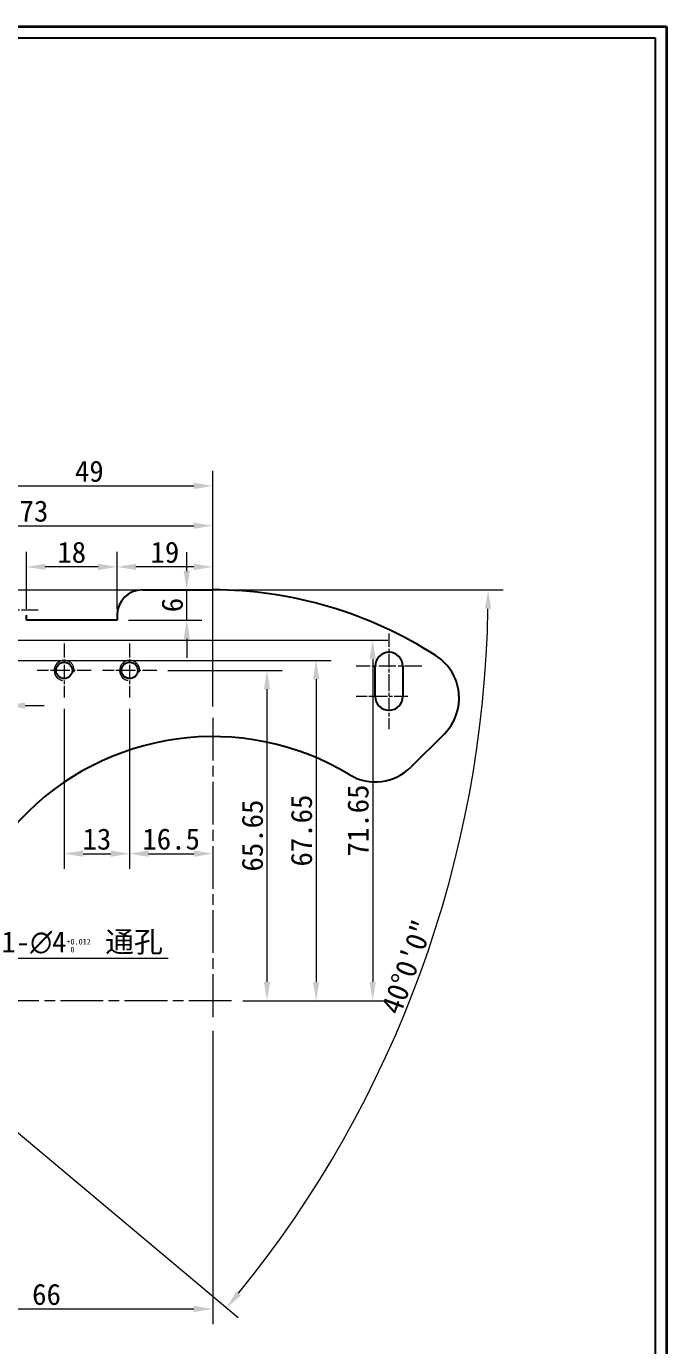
# Model space of a CAD drawing. Header units: millimetres. Extents: x 9 to 622, y 8 to 437.
# Drawn here: x 494.6 to 621.8, y 175 to 437.3 of the extents above; entities that cross this region are included whole.
import ezdxf

# ---------------------------------------------------------------- set-up
doc = ezdxf.new("R2010")
doc.units = ezdxf.units.MM
doc.header["$LTSCALE"] = 1.5
doc.linetypes.add('CHAIN', pattern=[0.3543, 0.2362, -0.0295, 0.0591, -0.0295])
for name, color, linetype, lineweight, true_color in [('中心标记 (ISO)', 1, 'CHAIN', 18, 0xff0000), ('尺寸 (ISO)', 7, 'Continuous', 18, 0x008000), ('符号 (ISO)', 7, 'Continuous', 18, 0x008000)]:
    doc.layers.add(name, color=color, linetype=linetype, lineweight=lineweight, true_color=true_color)
for name, color, linetype, lineweight in [('可见 (ISO)', 7, 'Continuous', 25), ('可见窄的 (ISO)', 7, 'Continuous', 18), ('图框 (ISO)', 7, 'Continuous', 35)]:
    doc.layers.add(name, color=color, linetype=linetype, lineweight=lineweight)
doc.styles.add('文本样式74', font='SimSun.ttf')
doc.styles.add('最新国标', font='simfang.ttf')
doc.dimstyles.new('默认 (GB)', dxfattribs={"dimscale": 1.5, "dimtxt": 2.8, "dimasz": 2.5, "dimexe": 2, "dimexo": 1.5, "dimgap": 0.5, "dimtad": 1, "dimtoh": 1, "dimdsep": 46, "dimtxsty": '最新国标', "dimcen": 0.09, "dimdle": 10, "dimclrd": 256, "dimclre": 256, "dimclrt": 256, "dimaunit": 1, "dimadec": 3, "dimazin": 2, "dimtfac": 0.535714, "dimtdec": 3, "dimtmove": 0, "dimatfit": 3, "dimfxl": 0, "dimtolj": 1, "dimlwd": -1, "dimlwe": -1, "dimarcsym": 0})
doc.dimstyles.new('默认 (GB)$7', dxfattribs={"dimscale": 1.5, "dimtxt": 2.8, "dimasz": 2.5, "dimexe": 2, "dimexo": 1.5, "dimgap": 0.5, "dimtad": 1, "dimtoh": 1, "dimdsep": 46, "dimtxsty": '最新国标', "dimcen": 0.09, "dimdle": 10, "dimclrd": 256, "dimclre": 256, "dimclrt": 256, "dimaunit": 1, "dimadec": 3, "dimazin": 2, "dimtfac": 0.535714, "dimtdec": 3, "dimtmove": 0, "dimatfit": 3, "dimfxl": 0, "dimtolj": 1, "dimlwd": -1, "dimlwe": -1, "dimarcsym": 0})

# ---------------------------------------------------------------- blocks, each defined once
blk = doc.blocks.new('图框 最新国标')
at = {"layer": '图框 (ISO)'}
for p, q in [((6, 291.5), (414.5, 291.5)), ((414.5, 291.5), (414.5, 5.5))]:
    blk.add_line(p, q, dxfattribs=at)
at = {"layer": '图框 (ISO)', "color": 7, "linetype": 'Continuous', "lineweight": 25}
for p, q in [((18, 290), (413, 290)), ((18, 290), (413, 290)), ((413, 290), (413, 7)), ((413, 290), (413, 7))]:
    blk.add_line(p, q, dxfattribs=at)
at = {"layer": '图框 (ISO)', "style": '文本样式74'}
blk.add_attdef('零件代号_001', (42.7, 287.25), '', height=2.5, rotation=180, dxfattribs=at)
blk = doc.blocks.new('*D34')
at = {"layer": 'Defpoints', "color": 0, "transparency": 16777216}
for p in [(515.11, 303.87), (531.61, 272.81), (531.61, 243.59)]:
    blk.add_point(p, dxfattribs=at)
at = {"layer": '尺寸 (ISO)', "color": 116, "true_color": 0x00803f, "transparency": 16777216}
for p, q in [((515.11, 301.62), (515.11, 269.81)), ((518.86, 272.81), (527.86, 272.81))]:
    blk.add_line(p, q, dxfattribs=at)
for points in [[(518.86, 273.44), (518.86, 272.19), (515.11, 272.81)], [(527.86, 273.44), (527.86, 272.19), (531.61, 272.81)]]:
    blk.add_solid(points, dxfattribs=at)
at = {"layer": '尺寸 (ISO)', "transparency": 16777216, "insert": (523.36, 275.7), "char_height": 4.2, "attachment_point": 5, "style": '最新国标'}
blk.add_mtext('\\A1;16.5', dxfattribs=at)
blk = doc.blocks.new('*D35')
at = {"layer": 'Defpoints', "color": 0, "transparency": 16777216}
for p in [(502.11, 303.87), (515.11, 303.87), (515.11, 272.81)]:
    blk.add_point(p, dxfattribs=at)
at = {"layer": '尺寸 (ISO)', "color": 116, "true_color": 0x00803f, "transparency": 16777216}
for p, q in [((502.11, 301.62), (502.11, 269.81)), ((515.11, 301.62), (515.11, 269.81)), ((505.86, 272.81), (511.36, 272.81))]:
    blk.add_line(p, q, dxfattribs=at)
for points in [[(505.86, 273.44), (505.86, 272.19), (502.11, 272.81)], [(511.36, 273.44), (511.36, 272.19), (515.11, 272.81)]]:
    blk.add_solid(points, dxfattribs=at)
at = {"layer": '尺寸 (ISO)', "transparency": 16777216, "insert": (508.61, 275.69), "char_height": 4.2, "attachment_point": 5, "style": '最新国标'}
blk.add_mtext('\\A1;13', dxfattribs=at)
blk = doc.blocks.new('*D36')
at = {"layer": 'Defpoints', "color": 0, "transparency": 16777216}
for p in [(520.48, 309.24), (535.36, 243.59), (542.39, 243.59)]:
    blk.add_point(p, dxfattribs=at)
at = {"layer": '尺寸 (ISO)', "color": 116, "true_color": 0x00803f, "transparency": 16777216}
for p, q in [((522.73, 309.24), (545.39, 309.24)), ((542.39, 305.49), (542.39, 247.34)), ((537.61, 243.59), (545.39, 243.59))]:
    blk.add_line(p, q, dxfattribs=at)
for points in [[(541.76, 305.49), (543.01, 305.49), (542.39, 309.24)], [(541.76, 247.34), (543.01, 247.34), (542.39, 243.59)]]:
    blk.add_solid(points, dxfattribs=at)
at = {"layer": '尺寸 (ISO)', "transparency": 16777216, "insert": (539.5, 276.41), "char_height": 4.2, "attachment_point": 5, "rotation": 90, "style": '最新国标'}
blk.add_mtext('\\A1;65.65', dxfattribs=at)
blk = doc.blocks.new('*D37')
at = {"layer": 'Defpoints', "color": 0, "transparency": 16777216}
for p in [(512.61, 329.82), (512.61, 320.24), (531.61, 299.84)]:
    blk.add_point(p, dxfattribs=at)
at = {"layer": '尺寸 (ISO)', "color": 116, "true_color": 0x00803f, "transparency": 16777216}
for p, q in [((512.61, 322.49), (512.61, 332.82)), ((531.61, 302.09), (531.61, 332.82)), ((527.86, 329.82), (516.36, 329.82))]:
    blk.add_line(p, q, dxfattribs=at)
for points in [[(516.36, 330.45), (516.36, 329.2), (512.61, 329.82)], [(527.86, 330.45), (527.86, 329.2), (531.61, 329.82)]]:
    blk.add_solid(points, dxfattribs=at)
at = {"layer": '尺寸 (ISO)', "transparency": 16777216, "insert": (522.11, 332.7), "char_height": 4.2, "attachment_point": 5, "style": '最新国标'}
blk.add_mtext('\\A1;19', dxfattribs=at)
blk = doc.blocks.new('*D38')
at = {"layer": 'Defpoints', "color": 0, "transparency": 16777216}
for p in [(494.61, 329.82), (494.61, 319.24), (512.61, 319.24)]:
    blk.add_point(p, dxfattribs=at)
at = {"layer": '尺寸 (ISO)', "color": 116, "true_color": 0x00803f, "transparency": 16777216}
for p, q in [((494.61, 321.49), (494.61, 332.82)), ((512.61, 321.49), (512.61, 332.82)), ((508.86, 329.82), (498.36, 329.82))]:
    blk.add_line(p, q, dxfattribs=at)
for points in [[(498.36, 330.45), (498.36, 329.2), (494.61, 329.82)], [(508.86, 330.45), (508.86, 329.2), (512.61, 329.82)]]:
    blk.add_solid(points, dxfattribs=at)
at = {"layer": '尺寸 (ISO)', "transparency": 16777216, "insert": (503.61, 332.7), "char_height": 4.2, "attachment_point": 5, "style": '最新国标'}
blk.add_mtext('\\A1;18', dxfattribs=at)
blk = doc.blocks.new('*D39')
at = {"layer": 'Defpoints', "color": 0, "transparency": 16777216}
for p in [(531.61, 338), (458.61, 304.99), (531.61, 299.84)]:
    blk.add_point(p, dxfattribs=at)
at = {"layer": '尺寸 (ISO)', "color": 116, "true_color": 0x00803f, "transparency": 16777216}
for p, q in [((458.61, 307.24), (458.61, 341)), ((531.61, 302.09), (531.61, 341)), ((462.36, 338), (527.86, 338))]:
    blk.add_line(p, q, dxfattribs=at)
for points in [[(462.36, 338.63), (462.36, 337.38), (458.61, 338)], [(527.86, 338.63), (527.86, 337.38), (531.61, 338)]]:
    blk.add_solid(points, dxfattribs=at)
at = {"layer": '尺寸 (ISO)', "transparency": 16777216, "insert": (496.11, 340.88), "char_height": 4.2, "attachment_point": 5, "style": '最新国标'}
blk.add_mtext('\\A1;73', dxfattribs=at)
blk = doc.blocks.new('*D41')
at = {"layer": 'Defpoints', "color": 0, "transparency": 16777216}
for p in [(526.46, 325.24), (531.61, 325.24), (512.61, 319.24)]:
    blk.add_point(p, dxfattribs=at)
at = {"layer": '尺寸 (ISO)', "color": 116, "true_color": 0x00803f, "transparency": 16777216}
for p, q in [((526.46, 328.99), (526.46, 332.74)), ((526.46, 319.24), (526.46, 325.24)), ((514.86, 319.24), (529.46, 319.24)), ((526.46, 315.49), (526.46, 311.74))]:
    blk.add_line(p, q, dxfattribs=at)
for points in [[(525.84, 328.99), (527.09, 328.99), (526.46, 325.24)], [(525.84, 315.49), (527.09, 315.49), (526.46, 319.24)]]:
    blk.add_solid(points, dxfattribs=at)
at = {"layer": '尺寸 (ISO)', "transparency": 16777216, "insert": (523.59, 322.24), "char_height": 4.2, "attachment_point": 5, "rotation": 90, "style": '最新国标'}
blk.add_mtext('\\A1;6', dxfattribs=at)
blk = doc.blocks.new('*D43')
at = {"layer": 'Defpoints', "color": 0, "transparency": 16777216}
for p in [(531.61, 345.92), (482.61, 321.24), (531.61, 299.84)]:
    blk.add_point(p, dxfattribs=at)
at = {"layer": '尺寸 (ISO)', "color": 116, "true_color": 0x00803f, "transparency": 16777216}
for p, q in [((482.61, 323.49), (482.61, 348.92)), ((531.61, 302.09), (531.61, 348.92)), ((486.36, 345.92), (527.86, 345.92))]:
    blk.add_line(p, q, dxfattribs=at)
for points in [[(486.36, 346.55), (486.36, 345.3), (482.61, 345.92)], [(527.86, 346.55), (527.86, 345.3), (531.61, 345.92)]]:
    blk.add_solid(points, dxfattribs=at)
at = {"layer": '尺寸 (ISO)', "transparency": 16777216, "insert": (507.11, 348.8), "char_height": 4.2, "attachment_point": 5, "style": '最新国标'}
blk.add_mtext('\\A1;49', dxfattribs=at)
blk = doc.blocks.new('*D46')
at = {"layer": 'Defpoints', "color": 0, "transparency": 16777216}
for p in [(482.61, 317.24), (490.61, 314.89), (482.61, 302.24)]:
    blk.add_point(p, dxfattribs=at)
at = {"layer": '尺寸 (ISO)', "color": 116, "true_color": 0x00803f, "transparency": 16777216}
for p, q in [((482.61, 314.99), (482.61, 299.24)), ((490.61, 312.64), (490.61, 299.24)), ((478.86, 302.24), (475.11, 302.24)), ((490.61, 302.24), (482.61, 302.24)), ((494.36, 302.24), (498.11, 302.24))]:
    blk.add_line(p, q, dxfattribs=at)
for points in [[(478.86, 302.86), (478.86, 301.61), (482.61, 302.24)], [(494.36, 302.86), (494.36, 301.61), (490.61, 302.24)]]:
    blk.add_solid(points, dxfattribs=at)
at = {"layer": '尺寸 (ISO)', "transparency": 16777216, "insert": (486.61, 305.11), "char_height": 4.2, "attachment_point": 5, "style": '最新国标'}
blk.add_mtext('\\A1;8', dxfattribs=at)
blk = doc.blocks.new('*D47')
at = {"layer": 'Defpoints', "color": 0, "transparency": 16777216}
for p in [(460.11, 311.24), (535.36, 243.59), (552.15, 243.59)]:
    blk.add_point(p, dxfattribs=at)
at = {"layer": '尺寸 (ISO)', "color": 116, "true_color": 0x00803f, "transparency": 16777216}
for p, q in [((462.36, 311.24), (555.15, 311.24)), ((552.15, 307.49), (552.15, 247.34)), ((537.61, 243.59), (555.15, 243.59))]:
    blk.add_line(p, q, dxfattribs=at)
for points in [[(551.52, 307.49), (552.77, 307.49), (552.15, 311.24)], [(551.52, 247.34), (552.77, 247.34), (552.15, 243.59)]]:
    blk.add_solid(points, dxfattribs=at)
at = {"layer": '尺寸 (ISO)', "transparency": 16777216, "insert": (549.26, 277.41), "char_height": 4.2, "attachment_point": 5, "rotation": 90, "style": '最新国标'}
blk.add_mtext('\\A1;67.65', dxfattribs=at)
blk = doc.blocks.new('*D48')
at = {"layer": 'Defpoints', "color": 0, "transparency": 16777216}
for p in [(480.61, 315.24), (535.36, 243.59), (563.38, 243.59)]:
    blk.add_point(p, dxfattribs=at)
at = {"layer": '尺寸 (ISO)', "color": 116, "true_color": 0x00803f, "transparency": 16777216}
for p, q in [((482.86, 315.24), (566.38, 315.24)), ((563.38, 311.49), (563.38, 247.34)), ((537.61, 243.59), (566.38, 243.59))]:
    blk.add_line(p, q, dxfattribs=at)
for points in [[(562.75, 311.49), (564, 311.49), (563.38, 315.24)], [(562.75, 247.34), (564, 247.34), (563.38, 243.59)]]:
    blk.add_solid(points, dxfattribs=at)
at = {"layer": '尺寸 (ISO)', "transparency": 16777216, "insert": (560.49, 279.41), "char_height": 4.2, "attachment_point": 5, "rotation": 90, "style": '最新国标'}
blk.add_mtext('\\A1;71.65', dxfattribs=at)
blk = doc.blocks.new('*D49')
at = {"layer": 'Defpoints', "color": 0, "transparency": 16777216}
for p in [(465.61, 240.24), (531.61, 239.84), (531.61, 182.33)]:
    blk.add_point(p, dxfattribs=at)
at = {"layer": '尺寸 (ISO)', "color": 116, "true_color": 0x00803f, "transparency": 16777216}
for p, q in [((465.61, 237.99), (465.61, 179.33)), ((531.61, 237.59), (531.61, 179.33)), ((469.36, 182.33), (527.86, 182.33))]:
    blk.add_line(p, q, dxfattribs=at)
for points in [[(469.36, 182.95), (469.36, 181.7), (465.61, 182.33)], [(527.86, 182.95), (527.86, 181.7), (531.61, 182.33)]]:
    blk.add_solid(points, dxfattribs=at)
at = {"layer": '尺寸 (ISO)', "transparency": 16777216, "insert": (498.61, 185.2), "char_height": 4.2, "attachment_point": 5, "style": '最新国标'}
blk.add_mtext('\\A1;66', dxfattribs=at)
blk = doc.blocks.new('*D51')
at = {"layer": 'Defpoints', "color": 0, "transparency": 16777216}
for p in [(364.31, 325.24), (390.61, 325.24), (434.34, 266.48), (562.7, 225.61)]:
    blk.add_point(p, dxfattribs=at)
at = {"layer": '尺寸 (ISO)', "color": 116, "true_color": 0x00803f, "transparency": 16777216}
for p, q in [((392.86, 325.24), (589.31, 325.24)), ((436.07, 265.03), (536.67, 180.61))]:
    blk.add_line(p, q, dxfattribs=at)
blk.add_arc((364.31, 325.24), 222, 320.9678, 359.0322, dxfattribs=at)
for points in [[(585.66, 321.49), (586.91, 321.48), (586.31, 325.24)], [(537.24, 185.04), (536.28, 185.83), (534.37, 182.54)]]:
    blk.add_solid(points, dxfattribs=at)
at = {"layer": '尺寸 (ISO)', "transparency": 16777216, "insert": (570.22, 250.29), "char_height": 4.2, "attachment_point": 5, "rotation": 70, "style": '最新国标'}
blk.add_mtext('\\A1;40°0\'0"', dxfattribs=at)

msp = doc.modelspace()

# ---------------------------------------------------------------- linework, layer by layer
at = {"layer": '中心标记 (ISO)', "ltscale": 9.408123}
msp.add_line((496.9611, 321.2391), (484.2611, 321.2391), dxfattribs=at)
at = {"layer": '中心标记 (ISO)', "ltscale": 7.593151}
for p, q in [((566.6111, 316.5891), (566.6111, 306.3391)), ((566.6111, 307.8391), (566.6111, 297.5891)), ((570.3611, 304.0891), (560.1111, 304.0891))]:
    msp.add_line(p, q, dxfattribs=at)
at = {"layer": '中心标记 (ISO)', "ltscale": 7.957627}
for p, q in [((502.1111, 314.6101), (502.1111, 303.8681)), ((515.1111, 314.6101), (515.1111, 303.8681)), ((507.4821, 309.2391), (496.7401, 309.2391)), ((520.4821, 309.2391), (509.7401, 309.2391))]:
    msp.add_line(p, q, dxfattribs=at)
at = {"layer": '中心标记 (ISO)', "ltscale": 9.630364}
msp.add_line((573.1111, 310.0891), (560.1111, 310.0891), dxfattribs=at)
at = {"layer": '中心标记 (ISO)', "ltscale": 23.990969}
for p, q in [((531.6111, 299.8391), (531.6111, 239.8391)), ((535.3611, 243.5891), (475.3611, 243.5891))]:
    msp.add_line(p, q, dxfattribs=at)
at = {"layer": '可见 (ISO)'}
for p, q in [((517.6111, 325.2391), (531.6111, 325.2391)), ((494.6111, 319.2391), (494.6111, 320.2391)), ((512.6111, 320.2391), (512.6111, 319.2391)), ((512.6111, 319.2391), (494.6111, 319.2391)), ((563.8611, 304.0891), (563.8611, 310.0891)), ((569.3611, 310.0891), (569.3611, 304.0891)), ((577.6171, 296.6662), (570.9781, 290.0272))]:
    msp.add_line(p, q, dxfattribs=at)
for centre in [(502.1111, 309.2391), (515.1111, 309.2391)]:
    msp.add_circle(centre, 1.621, dxfattribs=at)
for centre, radius, start, end in [((517.6111, 320.2391), 5, 90, 180), ((531.6111, 243.5891), 81.65, 57.084323, 90), ((566.6111, 310.0891), 2.75, 0, 180), ((570.546, 303.7372), 10, 315, 57.084323), ((566.6111, 304.0891), 2.75, 180, 0), ((531.6111, 243.5891), 52.5, 58.88654, 214.98459), ((563.907, 297.0982), 10, 238.88654, 315)]:
    msp.add_arc(centre, radius, start, end, dxfattribs=at)
at = {"layer": '可见窄的 (ISO)'}
for centre in [(502.1111, 309.2391), (515.1111, 309.2391)]:
    msp.add_arc(centre, 2, 350, 260, dxfattribs=at)

# ---------------------------------------------------------------- block references
at = {"xscale": 1.5, "yscale": 1.5, "zscale": 1.5}
msp.add_blockref('图框 最新国标', (0, 0), dxfattribs=at)

# ---------------------------------------------------------------- texts
at = {"layer": '符号 (ISO)', "insert": (489.6469, 252.7334), "char_height": 4.2, "width": 48.720792, "attachment_point": 7, "line_spacing_factor": 0.49, "style": '最新国标'}
msp.add_mtext('\\A1;1-\\fAIGDT|b0|i0;{\\H4.2000;n}\\fFangSong|b0|i0;{\\H4.2000;4\\H1.1250\\S+0.012^  0;\\H4.2000; 通孔}', dxfattribs=at)

# ---------------------------------------------------------------- dimensions: what is measured, and where the dimension line sits
at = {"layer": '尺寸 (ISO)', "color": 116, "true_color": 0x00803f}
for base, p1, p2, angle, override, picture, middle in [((531.6111, 345.9242), (482.6111, 321.2391), (531.6111, 299.8391), 180, {"dimgap": 0.5, "dimtoh": 0, "dimdec": 2, "dimtol": 0, "dimlim": 0, "dimtp": 0, "dimtm": 0, "dimtdec": 3, "dimtofl": 0, "dimatfit": 1}, '*D43', (507.1111, 345.9242)), ((531.6111, 338.0013), (458.6111, 304.9891), (531.6111, 299.8391), 180, {"dimgap": 0.5, "dimtoh": 0, "dimdec": 2, "dimtol": 0, "dimlim": 0, "dimtp": 0, "dimtm": 0, "dimtdec": 3, "dimtofl": 0, "dimatfit": 1}, '*D39', (496.1111, 338.0013)), ((494.6111, 329.8246), (512.6111, 319.2391), (494.6111, 319.2391), 180, {"dimgap": 0.5, "dimtoh": 0, "dimdec": 2, "dimtol": 0, "dimlim": 0, "dimtp": 0, "dimtm": 0, "dimtdec": 3, "dimtofl": 0, "dimatfit": 1}, '*D38', (503.6111, 329.8246)), ((512.6111, 329.8246), (531.6111, 299.8391), (512.6111, 320.2391), 180, {"dimgap": 0.5, "dimtoh": 0, "dimdec": 2, "dimtol": 0, "dimlim": 0, "dimtp": 0, "dimtm": 0, "dimtdec": 3, "dimtofl": 0, "dimatfit": 1}, '*D37', (522.1111, 329.8246)), ((526.4606, 325.2391), (512.6111, 319.2391), (531.6111, 325.2391), 90, {"dimgap": 0.5, "dimtoh": 0, "dimdec": 2, "dimse2": 1, "dimtol": 0, "dimlim": 0, "dimtp": 0, "dimtm": 0, "dimtdec": 3, "dimtofl": 1, "dimatfit": 1}, '*D41', (526.4606, 322.2391)), ((482.6111, 302.2391), (490.6111, 314.8891), (482.6111, 317.2391), 180, {"dimgap": 0.5, "dimtoh": 0, "dimdec": 2, "dimtol": 0, "dimlim": 0, "dimtp": 0, "dimtm": 0, "dimtdec": 3, "dimtofl": 1, "dimatfit": 1}, '*D46', (486.6111, 302.2391)), ((563.3771, 243.5891), (480.6111, 315.2391), (535.3611, 243.5891), 90, {"dimgap": 0.5, "dimtoh": 0, "dimdec": 2, "dimtol": 0, "dimlim": 0, "dimtp": 0, "dimtm": 0, "dimtdec": 3, "dimtofl": 0, "dimatfit": 1}, '*D48', (563.3771, 279.4141)), ((552.1457, 243.5891), (460.1111, 311.2391), (535.3611, 243.5891), 90, {"dimgap": 0.5, "dimtoh": 0, "dimdec": 2, "dimtol": 0, "dimlim": 0, "dimtp": 0, "dimtm": 0, "dimtdec": 3, "dimtofl": 0, "dimatfit": 1}, '*D47', (552.1457, 277.4141)), ((542.3861, 243.5891), (520.4821, 309.2391), (535.3611, 243.5891), 90, {"dimgap": 0.5, "dimtoh": 0, "dimdec": 2, "dimtol": 0, "dimlim": 0, "dimtp": 0, "dimtm": 0, "dimtdec": 3, "dimtofl": 0, "dimatfit": 1}, '*D36', (542.3861, 276.4141)), ((515.1111, 272.8123), (502.1111, 303.8681), (515.1111, 303.8681), 180, {"dimgap": 0.5, "dimtoh": 0, "dimdec": 2, "dimtol": 0, "dimlim": 0, "dimtp": 0, "dimtm": 0, "dimtdec": 3, "dimtofl": 0, "dimatfit": 1}, '*D35', (508.6111, 272.8123)), ((531.6111, 272.8123), (515.1111, 303.8681), (531.6111, 243.5891), 180, {"dimgap": 0.5, "dimtoh": 0, "dimdec": 2, "dimse2": 1, "dimtol": 0, "dimlim": 0, "dimtp": 0, "dimtm": 0, "dimtdec": 3, "dimtofl": 0, "dimatfit": 1}, '*D34', (523.3611, 272.8123)), ((531.6111, 182.3276), (465.6111, 240.2391), (531.6111, 239.8391), 180, {"dimgap": 0.5, "dimtoh": 0, "dimdec": 2, "dimtol": 0, "dimlim": 0, "dimtp": 0, "dimtm": 0, "dimtdec": 3, "dimtofl": 0, "dimatfit": 1}, '*D49', (498.6111, 182.3276))]:
    dim = msp.add_linear_dim(base=base, p1=p1, p2=p2, angle=angle, dimstyle='默认 (GB)', override=override, dxfattribs=at)
    dim.commit()
    dim.dimension.update_dxf_attribs({"geometry": picture, "text_midpoint": middle, "dimtype": 160})
dim = msp.add_angular_dim_3p(base=(562.6985, 225.6057), center=(364.312, 325.2391), p1=(434.3434, 266.4758), p2=(390.6111, 325.2391), dimstyle='默认 (GB)', override={"dimgap": 0.5, "dimtoh": 0, "dimtol": 0, "dimlim": 0, "dimtp": 0, "dimtm": 0, "dimtdec": 2}, dxfattribs=at)
dim.commit()
dim.dimension.update_dxf_attribs({"geometry": '*D51', "text_midpoint": (572.9238, 249.3107), "dimtype": 165})

# ---------------------------------------------------------------- leaders
at = {"layer": '符号 (ISO)', "annotation_type": 0, "has_hookline": 1, "hookline_direction": 0, "text_width": 33.139}
msp.add_leader([(459.5263, 297.4608), (485.8969, 252.0334), (489.6469, 252.0334)], dimstyle='默认 (GB)$7', override={"dimgap": 0, "dimtad": 1}, dxfattribs=at)

doc.saveas('drawing.dxf')
